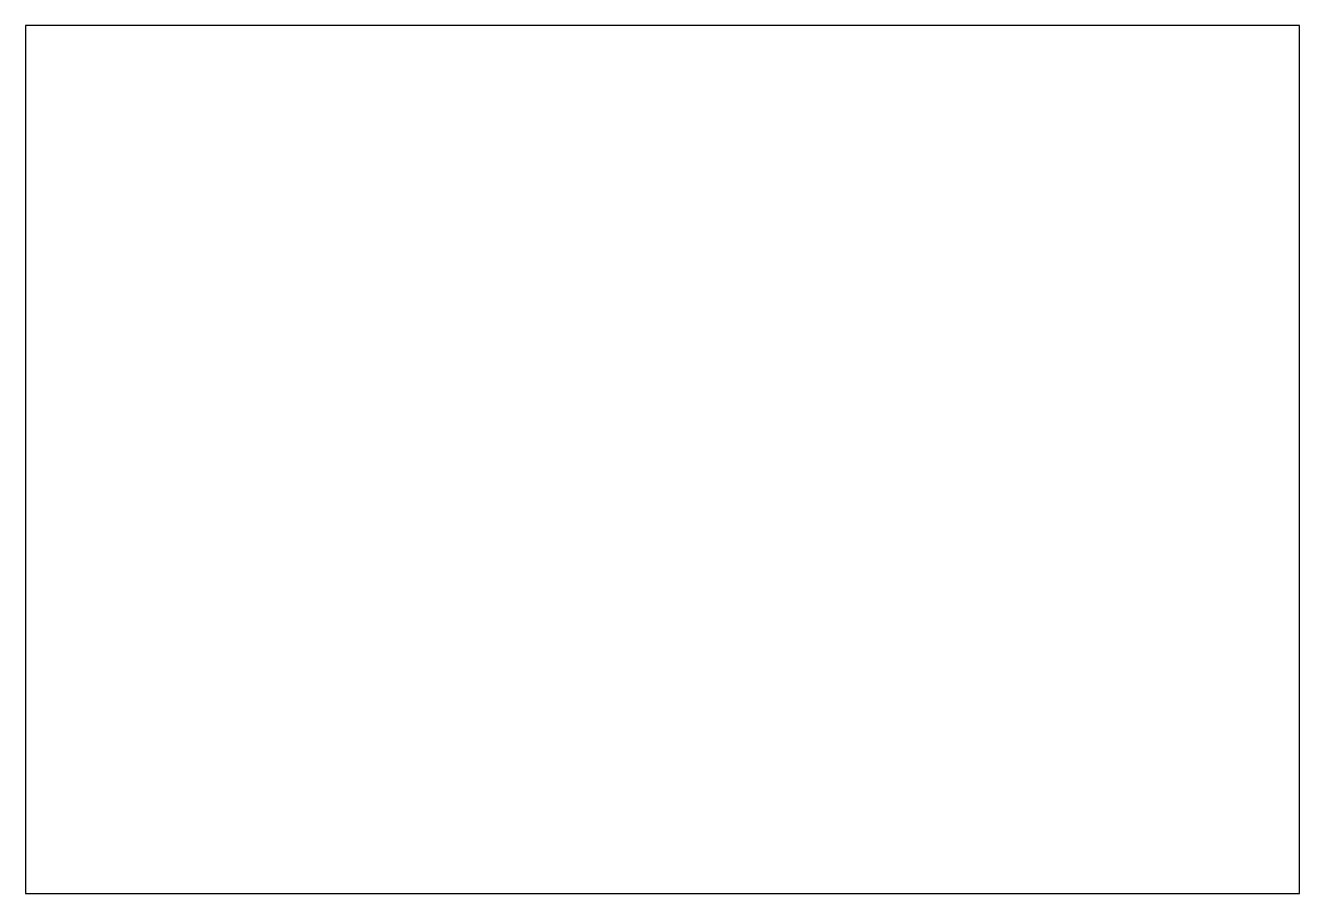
# Model space of a CAD drawing. Extents: x -157 to 157, y -107 to 107.
import ezdxf

# ---------------------------------------------------------------- set-up
doc = ezdxf.new("R2010")
doc.units = 0
doc.layers.get('0').update_dxf_attribs({"linetype": 'CONTINUOUS'})

msp = doc.modelspace()

# ---------------------------------------------------------------- linework, layer by layer
msp.add_lwpolyline([(-157, -107), (157, -107), (157, 107), (-157, 107)], close=True)

doc.saveas('drawing.dxf')
